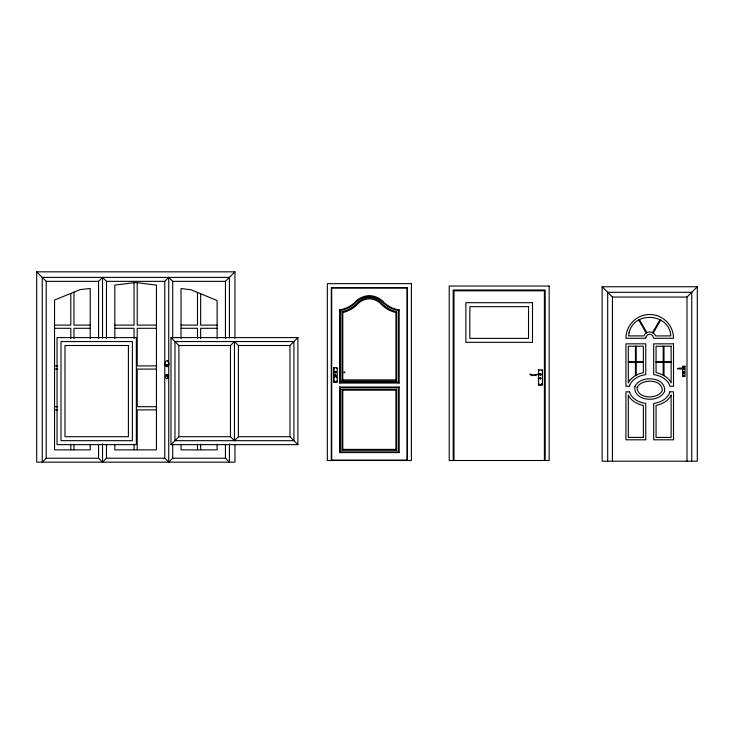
<?xml version="1.0" encoding="UTF-8"?>
<svg xmlns="http://www.w3.org/2000/svg" width="734" height="734" viewBox="0 0 734 734"><rect width="100%" height="100%" fill="white"/><g stroke="black" fill="none" stroke-linecap="round" stroke-linejoin="round"><path stroke-width="1.1" d="M682.996 368.092L683.299 369.376L684.583 369.083L684.281 367.789L677.693 368.349L677.693 368.927L684.583 369.083M335.796 375.808L335.833 375.615A1.771 1.771 0 0 0 335.759 375.881L335.814 376.606M167.958 378.111L168.453 376.514L167.958 374.909M335.236 375.303L335.732 375.377L335.264 375.147M683.473 373.588C685.813 373.9 682.418 369.028 683.482 373.744M168.49 365.183L168.682 362.89M168.196 377.643L168.343 377.102M335.053 374.991L335.099 375.303M335.108 375.175L335.741 374.762L335.924 375.606A1.587 1.587 0 0 0 335.869 375.891M335.768 376.469L335.3 376.781M333.722 381.955L333.722 367.716L337.245 367.716L337.245 381.955L333.722 381.955L333.722 367.716M538.499 384.9L538.499 369.844L542.49 369.844L542.49 384.9L538.499 384.9L538.499 369.844M166.067 364.715L166.499 365.321L167.471 364.926M336.622 381.396L336.86 380.964M167.884 366.284L168.765 364.449L168.49 362.156M539.077 370.798L539.279 370.404M652.535 332.63L660.049 319.611M653.214 333.025L660.728 320.006M336.135 372.588C334.447 374.487 334.447 369.762 336.135 371.661M341.998 381.084L342.796 379.873L342.796 312.528L341.998 311.721A29.516 29.516 0 0 0 356.329 304.014L357.366 302.876A17.708 17.708 0 0 1 368.239 297.655L370.496 297.655A17.708 17.708 0 0 1 381.359 302.876L382.405 304.014A29.516 29.516 0 0 0 396.727 311.721L396.727 381.084L341.998 381.084L341.998 311.721M339.631 383.047L340.218 382.166L340.218 310.482L339.631 309.895A29.186 29.186 0 0 0 354.494 302.757A20.359 20.359 0 0 1 369.367 295.618A20.359 20.359 0 0 1 384.231 302.757A29.186 29.186 0 0 0 399.103 309.895L399.103 383.047L339.631 383.047L339.631 309.895M168.196 365.807L167.352 366.587M166.948 378.781L168.013 378.111M341.998 450.281L342.796 449.401L342.796 390.185L341.998 389.295L396.727 389.295L396.727 450.281L341.998 450.281L341.998 389.295M396.727 450.281L395.929 449.401L395.929 390.185L396.727 389.295M339.631 452.566L340.218 451.915L340.218 387.662L339.631 387.011L399.103 387.011L399.103 452.566L339.631 452.566L339.631 387.011M399.103 452.566L398.516 451.915L398.516 387.662L399.103 387.011M396.727 381.084L395.929 379.873L395.929 312.528L396.727 311.721M398.213 310.785L399.103 309.895M98.558 338.402L98.558 281.351L102.521 277.388L106.485 281.351L164.774 281.351L168.737 277.388L172.71 281.351L172.71 338.402M234.963 444.969L234.963 462.163L36.7 462.163L36.7 271.837L46.214 281.351L46.214 458.199L42.251 462.163L42.251 277.388L229.412 277.388L229.412 337.842M225.439 338.402L225.439 281.351L234.963 271.837L234.963 338.337M46.214 458.199L98.558 458.199L102.521 462.163L106.485 458.199L164.774 458.199L168.737 462.163L172.71 458.199L225.439 458.199L229.412 462.163L229.412 443.914M230.476 345.512L234.44 341.539L238.403 345.512L238.403 436.712L234.44 440.675L230.476 436.712L230.476 345.512L178.922 345.512L170.994 337.576L170.994 444.639L297.885 444.639L297.885 337.576L170.994 337.576M170.994 444.639L178.922 436.712L178.922 345.512M297.885 444.639L289.958 436.712L289.958 345.512L297.885 337.576M686.987 461.209L686.987 297.05L697.3 286.746L602.137 286.746L602.137 461.209L697.3 461.209L697.3 286.746M167.38 365.137L167.462 364.624M335.823 372.542L335.144 372.542M539.288 384.368L539.077 383.864M344.099 371.945L344.934 372.175L344.053 372.881M167.646 378.478C164.278 380.139 165.104 372.055 168.013 374.909M166.159 364.743L167.242 365.101M334.319 381.405L334.319 380.964M540.224 373.973C541.71 373.487 540.655 376.184 539.967 374.67M166.857 366.688L167.435 366.587M540.307 373.771L533.71 375.056L530.251 374.065L529.82 374.56L532.434 375.661L536.682 374.991M335.42 375.001L335.521 375.514M36.7 271.837L234.963 271.837M46.214 281.351L98.558 281.351M172.71 281.351L225.439 281.351M602.137 286.746L612.44 297.05L686.987 297.05M54.545 325.116L70.803 325.116L70.803 293.435M90.227 325.116L73.969 325.116L73.969 292.141M114.816 325.116L134.047 325.116L134.047 282.691M156.452 325.116L137.221 325.116L137.221 282.691M181.032 325.116L197.492 325.116L197.492 292.444M217.117 325.116L200.657 325.116L200.657 293.756M54.545 328.291L70.803 328.291L70.803 338.548M90.227 328.291L73.969 328.291L73.969 338.548M114.816 328.291L134.047 328.291L134.047 338.548M156.452 328.291L137.221 328.291L137.221 365.908L156.452 365.908M181.032 328.291L197.492 328.291L197.492 338.548M217.117 328.291L200.657 328.291L200.657 338.548M238.403 345.512L289.958 345.512M628.304 361.688L635.442 361.688L635.442 346.219M643.369 361.688L636.24 361.688L636.24 346.219M656.058 361.688L663.197 361.688L663.197 346.219M671.133 361.688L663.995 361.688L663.995 346.219M628.304 362.477L635.442 362.477L635.442 375.68M643.369 362.477L636.24 362.477L636.24 375.239M656.058 362.477L663.197 362.477L663.197 375.239M671.133 362.477L663.995 362.477L663.995 375.68M54.545 365.908L57.793 365.908M54.545 369.083L57.793 369.083M156.452 369.083L137.221 369.083L137.221 406.7L156.452 406.7M342.796 379.873L395.929 379.873M333.786 381.799L337.245 381.955M340.218 382.166L398.507 382.166L399.103 383.047M538.572 384.735L542.49 384.9M340.218 387.662L398.516 387.662M342.796 390.185L395.929 390.185M54.545 406.7L57.793 406.7M54.545 409.875L57.793 409.875M156.452 409.875L137.221 409.875L137.221 449.869M178.922 436.712L230.476 436.712M238.403 436.712L289.958 436.712M342.796 449.401L395.929 449.401M340.218 451.915L398.516 451.915M331.695 460.099L407.031 460.099M167.15 364.578L166.545 364.431L167.361 364.66M167.352 360.752L168.581 362.156M166.37 366.587C163.489 365.385 165.444 358.458 168.279 361.532M335.897 371.826L335.245 371.615L335.071 372.422M639.387 319.611L646.902 332.63M638.708 320.006L646.223 333.025M335.154 376.606L335.108 376.037M335.218 376.368L335.209 375.881A1.771 1.771 0 0 0 335.154 375.56L335.099 375.891M691.749 461.209L691.749 292.297L607.688 292.297L607.688 461.209M612.44 297.05L612.44 461.209M545.178 460.502L545.178 289.994L453.19 289.994L453.19 460.502M544.389 460.502L544.389 290.792L453.979 290.792L453.979 460.502M407.434 460.502L407.434 287.618L331.3 287.618L331.3 460.502M407.031 460.502L407.031 288.012L331.695 288.012L331.695 460.502M398.507 382.166L398.507 310.482A28.598 28.598 0 0 1 383.937 303.491A19.956 19.956 0 0 0 369.367 296.499A19.956 19.956 0 0 0 354.797 303.491A28.598 28.598 0 0 1 340.218 310.482M234.44 341.539L234.44 440.675M225.439 444.51L225.439 458.199M217.117 338.548L217.117 300.555L191.051 289.783L181.032 288.572L181.032 338.548M217.117 444.162L217.117 449.869L181.032 449.869L181.032 444.162M200.657 444.162L200.657 449.869M197.492 444.162L197.492 449.869M172.71 444.51L172.71 458.199M168.737 277.388L168.737 462.163M164.774 281.351L164.774 458.199M134.047 444.162L134.047 449.869M114.816 338.548L114.816 285.122L135.634 282.489L156.452 285.122L156.452 449.869L114.816 449.869L114.816 444.162M106.485 281.351L106.485 338.402M106.485 444.51L106.485 458.199M102.521 277.388L102.521 337.842M102.521 443.914L102.521 462.163M98.558 444.51L98.558 458.199M90.227 338.548L90.227 288.49L80.235 289.572L54.545 300.087L54.545 449.869L90.227 449.869L90.227 444.162M73.969 444.162L73.969 449.869M70.803 444.162L70.803 449.869M342.796 312.528A28.654 28.654 0 0 0 356.706 305.041L357.715 303.94A17.185 17.185 0 0 1 368.266 298.876L370.459 298.876A17.185 17.185 0 0 1 381.01 303.94L382.019 305.041A28.654 28.654 0 0 0 395.929 312.528M683.84 371.881L683.785 372.422L683.84 371.881M334.043 368.33L334.108 368.367M334.043 377.386L334.511 377.625L334.043 377.386M336.438 368.33L336.897 368.56L336.438 368.33M336.438 377.386L336.897 377.625L336.438 377.386M539.673 374.257C540.674 377.955 542.233 371.67 539.673 374.257M540.031 377.716C539.784 382.029 542.206 376.276 540.031 377.716M540.224 378.267L540.738 378.515L540.224 378.267M541.573 370.496L542.096 370.743L541.6 370.422M541.573 384.001L542.096 384.249L541.6 383.919M683.556 375.78L684.015 375.9L683.556 375.78M629.056 332.759L628.643 335.915L643.874 335.915C645.581 330.722 653.856 330.722 655.563 335.915L670.793 335.915C669.692 313.179 633.818 310.537 629.056 332.759M645.883 337.264L645.755 338.291L625.928 338.291A23.791 23.791 0 0 1 649.718 314.501A23.791 23.791 0 0 1 673.509 338.291L653.682 338.291L652.526 335.484A3.964 3.964 0 0 0 646.911 335.484L645.883 337.264M683.556 366.743L684.015 366.872L683.556 366.743M629.726 385.203L629.524 386.267L625.928 386.267L625.928 343.842L645.755 343.842L645.755 374.634C639.213 375.413 632.46 378.928 629.726 385.203M669.903 391.818C667.968 398.782 660.416 402.581 653.682 403.416L653.682 439.804L673.509 439.804L673.509 391.818L669.903 391.818M634.919 386.405C632.754 401.397 658.857 403.406 664.518 391.653C666.683 376.661 640.58 374.652 634.919 386.405M637.167 387.295C636.617 399.039 657.471 399.764 662.27 390.763C662.82 379.01 641.966 378.285 637.167 387.295M629.91 380.148L628.304 382.909L628.304 346.219L643.369 346.219L643.369 372.578L638.452 374.028L633.681 376.643L629.91 380.148M671.133 395.14C668.325 400.929 662.086 404.104 656.058 405.48L656.058 437.418L671.133 437.418L671.133 395.14M165.967 375.817L167.737 375.854L165.967 375.817M336.622 368.202L336.612 368.11M411.398 283.654L327.336 283.654L327.336 460.502L411.398 460.502L411.398 283.654M549.151 286.031L449.226 286.031L449.226 460.502L549.151 460.502L549.151 286.031M532.499 302.683L465.879 302.683L465.879 342.338L532.499 342.338L532.499 302.683M528.526 306.647L469.843 306.647L469.843 338.374L528.526 338.374L528.526 306.647M136.35 337.576L57.041 337.576L57.041 444.639L136.35 444.639L136.35 337.576M132.377 341.539L61.005 341.539L61.005 440.675L132.377 440.675L132.377 341.539M293.921 341.539L174.958 341.539L174.958 440.675L293.921 440.675L293.921 341.539M673.509 343.842L653.682 343.842L653.682 374.634C660.426 375.469 668.004 379.285 669.903 386.267L673.509 386.267L673.509 343.842M128.413 345.512L64.977 345.512L64.977 436.712L128.413 436.712L128.413 345.512M671.133 346.219L656.058 346.219L656.058 372.578C662.086 373.955 668.325 377.129 671.133 382.909L671.133 346.219M684.978 366.211L682.602 366.211L682.602 376.514L684.978 376.514L684.978 366.211M541.885 383.854L541.811 384.313L541.885 383.854M629.533 391.818L625.928 391.818L625.928 439.804L645.755 439.804L645.755 403.416C639.02 402.581 631.469 398.782 629.533 391.818M643.369 437.418L628.304 437.418L628.304 395.14C631.102 400.929 637.341 404.104 643.369 405.48L643.369 437.418"/></g></svg>
